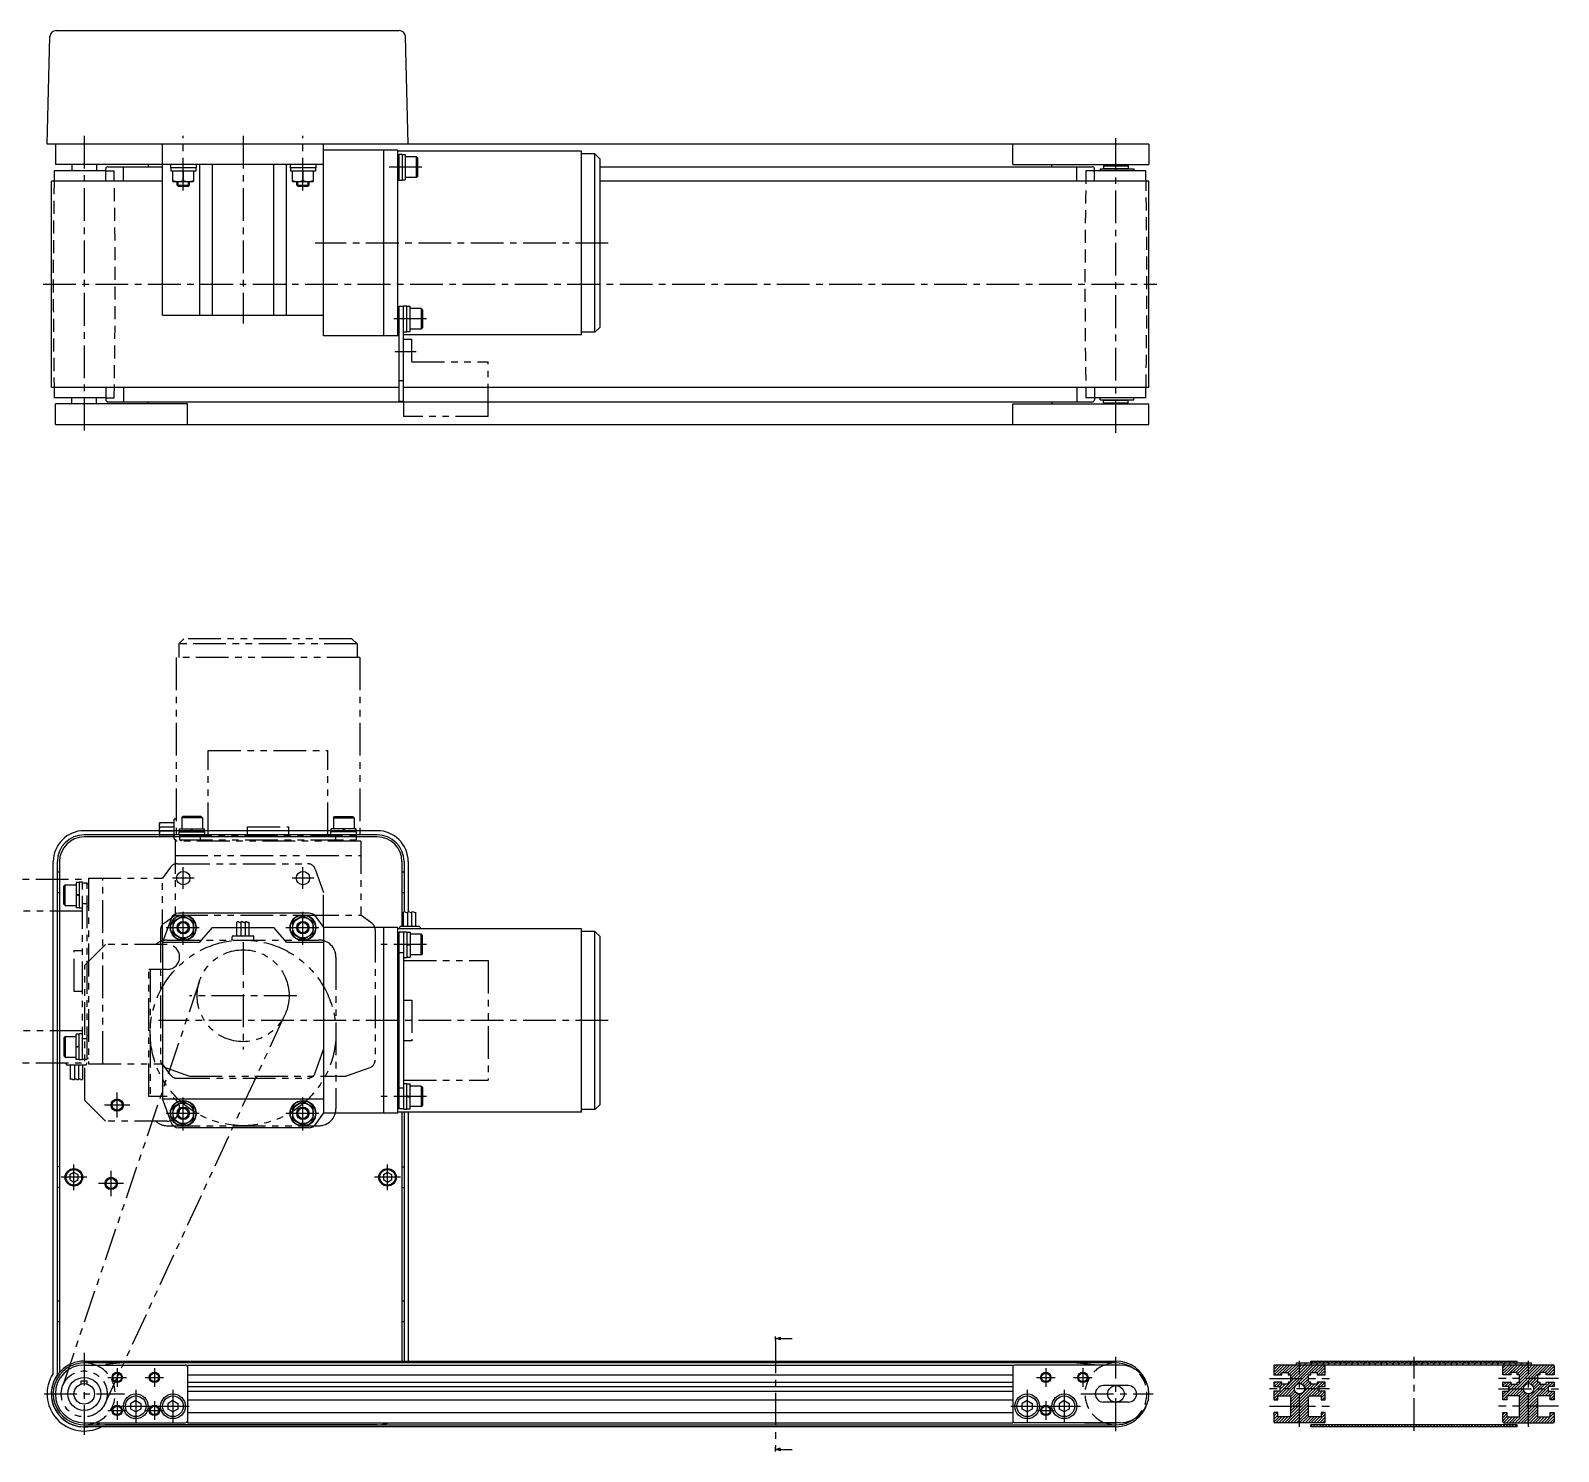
# Model space of a CAD drawing. Extents: x -2 to 1118, y -10 to 679.
# Drawn here: x 378 to 1118, y -10 to 679 of the extents above; entities that cross this region are included whole.
import ezdxf

# ---------------------------------------------------------------- set-up
doc = ezdxf.new("R2010")
doc.units = 0
doc.header["$LTSCALE"] = 0.5
for name, pattern in [('CENTER', [50.8, 31.75, -6.35, 6.35, -6.35]), ('DASHED', [19.05, 12.7, -6.35]), ('PHANTOM', [63.5, 31.75, -6.35, 6.35, -6.35, 6.35, -6.35])]:
    doc.linetypes.add(name, pattern=pattern)
doc.layers.get('0').update_dxf_attribs({"linetype": 'CONTINUOUS'})
for name, color, linetype in [('MSM_CENTER', 1, 'CENTER'), ('MSM_CONTINUOUS', 7, 'CONTINUOUS'), ('MSM_DASHED', 4, 'DASHED'), ('MSM_IMAGINARY', 6, 'PHANTOM'), ('MSM_NARROW', 5, 'CONTINUOUS')]:
    doc.layers.add(name, color=color, linetype=linetype)

# ---------------------------------------------------------------- blocks, each defined once
blk = doc.blocks.new('_OPEN30')
at = {"color": 0, "linetype": 'BYBLOCK'}
for p, q in [((-1, 0.27), (0, 0)), ((0, 0), (-1, -0.27)), ((0, 0), (-1, 0))]:
    blk.add_line(p, q, dxfattribs=at)
blk = doc.blocks.new('*U79')
at = {"layer": 'MSM_CONTINUOUS'}
blk.add_lwpolyline([(741.06, 44.9), (746.56, 44.9)], dxfattribs=at)
at = {"layer": 'MSM_CONTINUOUS', "xscale": 2.5, "yscale": 2.5, "zscale": 2.5, "rotation": 180}
blk.add_blockref('_OPEN30', (738.56, 44.9), dxfattribs=at)
blk = doc.blocks.new('*U80')
at = {"layer": 'MSM_CONTINUOUS'}
blk.add_lwpolyline([(741.06, -8.9), (746.56, -8.9)], dxfattribs=at)
at = {"layer": 'MSM_CONTINUOUS', "xscale": 2.5, "yscale": 2.5, "zscale": 2.5, "rotation": 180}
blk.add_blockref('_OPEN30', (738.56, -8.9), dxfattribs=at)

msp = doc.modelspace()

# ---------------------------------------------------------------- linework, layer by layer
at = {"layer": 'MSM_CENTER'}
for p, q in [((403.52, 627.86), (403.52, 483.86)), ((451.52, 601.36), (451.52, 627.86)), ((480.52, 627.86), (480.52, 536.86)), ((509.52, 601.36), (509.52, 627.86)), ((903.52, 483.86), (903.52, 627.86)), ((567.12, 612.63), (551.22, 612.63)), ((657.52, 575.86), (515.52, 575.86)), ((383.62, 555.86), (923.42, 555.86)), ((569.42, 539.09), (553.52, 539.09)), ((564.32, 523.06), (554.02, 523.06)), ((456.77, 268), (446.27, 268)), ((451.52, 262.75), (451.52, 273.25)), ((514.77, 268), (504.27, 268)), ((509.52, 262.75), (509.52, 273.25)), ((451.52, 235.75), (451.52, 252.25)), ((509.52, 235.75), (509.52, 252.25)), ((443.27, 244), (459.77, 244)), ((480.52, 237), (480.52, 185)), ((501.27, 244), (517.77, 244)), ((569.42, 235.77), (546.52, 235.77)), ((506.52, 211), (454.52, 211)), ((657.52, 199), (439.52, 199)), ((419.52, 151.9), (419.52, 164.1)), ((425.62, 158), (413.42, 158)), ((451.52, 145.75), (451.52, 162.25)), ((509.52, 145.75), (509.52, 162.25)), ((569.42, 162.23), (546.52, 162.23)), ((443.27, 154), (459.77, 154)), ((501.27, 154), (517.77, 154)), ((398.52, 116.75), (398.52, 129.25)), ((416.52, 113.9), (416.52, 126.1)), ((550.52, 116.75), (550.52, 129.25)), ((404.77, 123), (392.27, 123)), ((422.62, 120), (410.42, 120)), ((556.77, 123), (544.27, 123)), ((403.52, 37.9), (403.52, -1.9)), ((738.56, 43.9), (738.56, -7.9)), ((419.52, 30.5), (419.52, 21.5)), ((437.52, 30.5), (437.52, 21.5)), ((869.52, 30.5), (869.52, 21.5)), ((887.52, 30.5), (887.52, 21.5)), ((903.52, 0), (903.52, 36)), ((992.49, 2), (992.49, 34)), ((1047.99, 0.1), (1047.99, 35.9)), ((1103.49, 2), (1103.49, 34)), ((415.02, 26), (424.02, 26)), ((433.02, 26), (442.02, 26)), ((865.02, 26), (874.02, 26)), ((883.02, 26), (892.02, 26)), ((977.99, 25.5), (1006.99, 25.5)), ((1117.99, 25.5), (1088.99, 25.5)), ((384.07, 18), (422.97, 18)), ((428.52, 20), (428.52, 4)), ((446.52, 20), (446.52, 4)), ((860.52, 20), (860.52, 4)), ((878.52, 20), (878.52, 4)), ((886.52, 18), (921.52, 18)), ((1006.99, 20.5), (977.99, 20.5)), ((1088.99, 20.5), (1117.99, 20.5)), ((415.02, 10), (424.02, 10)), ((419.52, 14.5), (419.52, 5.5)), ((420.52, 12), (436.52, 12)), ((433.02, 10), (442.02, 10)), ((437.52, 14.5), (437.52, 5.5)), ((438.52, 12), (454.52, 12)), ((852.52, 12), (868.52, 12)), ((865.02, 10), (874.02, 10)), ((869.52, 14.5), (869.52, 5.5)), ((870.52, 12), (886.52, 12)), ((977.99, 12), (1006.99, 12)), ((1117.99, 12), (1088.99, 12))]:
    msp.add_line(p, q, dxfattribs=at)
at = {"layer": 'MSM_CONTINUOUS'}
for p, q in [((385.52, 623.86), (386.89, 675.94)), ((389.89, 678.86), (556.16, 678.86)), ((560.52, 623.86), (559.16, 675.94)), ((919.52, 623.86), (385.52, 623.86)), ((389.52, 623.86), (389.52, 613.86)), ((441.52, 540.86), (441.52, 623.86)), ((519.52, 530.86), (519.52, 623.86)), ((853.52, 613.86), (853.52, 623.86)), ((919.52, 623.86), (919.52, 613.86)), ((555.52, 620.86), (519.52, 620.86)), ((548.52, 620.86), (548.52, 530.86)), ((555.52, 530.86), (555.52, 620.86)), ((644.52, 620.36), (555.52, 620.36)), ((556.02, 618.13), (555.52, 618.13)), ((556.02, 618.88), (557.62, 618.88)), ((556.02, 618.88), (556.02, 606.38)), ((557.62, 618.88), (557.62, 606.38)), ((557.62, 618.73), (559.12, 618.73)), ((559.12, 618.73), (559.12, 606.53)), ((564.52, 617.63), (559.12, 617.63)), ((564.52, 607.63), (564.52, 617.63)), ((564.52, 617.63), (565.12, 617.03)), ((565.12, 608.23), (565.12, 617.03)), ((644.52, 531.36), (644.52, 620.36)), ((651.02, 619.06), (644.52, 619.06)), ((651.02, 532.66), (651.02, 619.06)), ((651.02, 619.06), (653.52, 616.56)), ((653.52, 535.16), (653.52, 616.56)), ((413.97, 610.86), (389.02, 610.86)), ((519.52, 613.86), (389.52, 613.86)), ((397.52, 613.86), (397.52, 610.86)), ((409.52, 613.86), (409.52, 610.86)), ((413.97, 605.86), (413.97, 611.86)), ((414.97, 612.86), (441.52, 612.86)), ((422.48, 605.86), (422.48, 612.86)), ((434.52, 613.86), (434.52, 612.86)), ((445.27, 613.86), (445.27, 612.26)), ((457.77, 612.26), (445.27, 612.26)), ((445.42, 612.26), (445.42, 610.76)), ((457.62, 610.76), (445.42, 610.76)), ((446.52, 605.76), (446.52, 610.76)), ((451.52, 610.76), (451.52, 606.21)), ((456.52, 610.76), (456.52, 605.76)), ((457.62, 612.26), (457.62, 610.76)), ((457.77, 613.86), (457.77, 612.26)), ((459.52, 540.86), (459.52, 613.86)), ((465.62, 540.86), (465.62, 613.86)), ((495.42, 540.86), (495.42, 613.86)), ((501.52, 540.86), (501.52, 613.86)), ((503.27, 613.86), (503.27, 612.26)), ((515.77, 612.26), (503.27, 612.26)), ((503.42, 612.26), (503.42, 610.76)), ((515.62, 610.76), (503.42, 610.76)), ((504.52, 605.76), (504.52, 610.76)), ((509.52, 610.76), (509.52, 606.21)), ((514.52, 610.76), (514.52, 605.76)), ((515.62, 612.26), (515.62, 610.76)), ((515.77, 613.86), (515.77, 612.26)), ((564.52, 607.63), (559.12, 607.63)), ((564.52, 607.63), (565.12, 608.23)), ((653.52, 612.86), (892.08, 612.86)), ((853.52, 613.86), (919.52, 613.86)), ((872.52, 612.86), (872.52, 613.86)), ((884.57, 605.86), (884.57, 612.86)), ((893.08, 605.86), (893.08, 611.86)), ((918.02, 610.86), (893.08, 610.86)), ((895.87, 611.86), (912.27, 611.86)), ((895.87, 611.86), (895.87, 610.86)), ((897.72, 613.51), (897.52, 613.31)), ((897.52, 613.31), (909.52, 613.31)), ((897.52, 613.31), (897.52, 612.01)), ((897.52, 612.01), (909.52, 612.01)), ((897.72, 613.51), (909.32, 613.51)), ((897.77, 612.01), (897.77, 611.86)), ((899.52, 613.51), (899.52, 613.86)), ((907.52, 613.51), (907.52, 613.86)), ((909.27, 612.01), (909.27, 611.86)), ((909.32, 613.51), (909.52, 613.31)), ((909.32, 613.51), (909.52, 613.31)), ((909.52, 613.31), (909.52, 612.01)), ((912.27, 611.86), (912.27, 610.86)), ((387.62, 505.86), (387.62, 605.86)), ((441.52, 605.86), (387.62, 605.86)), ((446.52, 605.76), (456.52, 605.76)), ((448.52, 603.9), (448.52, 605.76)), ((449.07, 603.36), (448.52, 603.9)), ((448.52, 603.9), (454.52, 603.9)), ((449.07, 603.36), (453.98, 603.36)), ((453.98, 603.36), (454.52, 603.9)), ((454.52, 603.9), (454.52, 605.76)), ((504.52, 605.76), (514.52, 605.76)), ((506.52, 603.9), (506.52, 605.76)), ((507.07, 603.36), (506.52, 603.9)), ((506.52, 603.9), (512.52, 603.9)), ((507.07, 603.36), (511.98, 603.36)), ((511.98, 603.36), (512.52, 603.9)), ((512.52, 603.9), (512.52, 605.76)), ((556.02, 607.13), (555.52, 607.13)), ((556.02, 606.38), (557.62, 606.38)), ((557.62, 606.53), (559.12, 606.53)), ((919.42, 605.86), (653.52, 605.86)), ((919.42, 505.86), (919.42, 605.86)), ((441.52, 540.86), (519.52, 540.86)), ((556.02, 544.59), (555.52, 544.59)), ((556.02, 545.11), (556.02, 499.09)), ((558.32, 545.11), (556.02, 545.11)), ((558.32, 499.09), (558.32, 545.36)), ((558.32, 545.34), (559.92, 545.34)), ((559.92, 532.84), (559.92, 545.34)), ((559.92, 545.19), (561.42, 545.19)), ((561.42, 532.99), (561.42, 545.19)), ((566.82, 544.09), (561.42, 544.09)), ((566.82, 544.09), (566.82, 534.09)), ((566.82, 544.09), (567.42, 543.49)), ((567.42, 543.49), (567.42, 534.69)), ((556.02, 533.59), (555.52, 533.59)), ((566.82, 534.09), (561.42, 534.09)), ((566.82, 534.09), (567.42, 534.69)), ((651.02, 532.66), (653.52, 535.16)), ((555.52, 530.86), (519.52, 530.86)), ((556.02, 531.36), (555.52, 531.36)), ((558.32, 532.84), (559.92, 532.84)), ((644.52, 531.36), (558.32, 531.36)), ((559.92, 532.99), (561.42, 532.99)), ((651.02, 532.66), (644.52, 532.66)), ((556.02, 505.86), (387.62, 505.86)), ((413.97, 505.86), (413.97, 499.86)), ((422.48, 505.86), (422.48, 498.86)), ((558.32, 509.11), (556.02, 509.11)), ((919.42, 505.86), (558.32, 505.86)), ((884.57, 505.86), (884.57, 498.86)), ((893.08, 505.86), (893.08, 499.86)), ((413.97, 500.86), (389.02, 500.86)), ((389.52, 487.86), (389.52, 497.86)), ((453.52, 497.86), (389.52, 497.86)), ((397.52, 497.86), (397.52, 500.86)), ((409.52, 497.86), (409.52, 500.86)), ((414.97, 498.86), (892.08, 498.86)), ((434.52, 497.86), (434.52, 498.86)), ((453.52, 487.86), (453.52, 497.86)), ((558.32, 499.09), (556.02, 499.09)), ((853.52, 497.86), (919.52, 497.86)), ((853.52, 487.86), (853.52, 497.86)), ((872.52, 498.86), (872.52, 497.86)), ((918.02, 500.86), (893.08, 500.86)), ((895.87, 499.86), (895.87, 500.86)), ((895.87, 499.86), (912.27, 499.86)), ((897.52, 499.71), (909.52, 499.71)), ((897.52, 498.41), (897.52, 499.71)), ((897.52, 498.41), (909.52, 498.41)), ((897.72, 498.21), (897.52, 498.41)), ((897.72, 498.21), (909.32, 498.21)), ((897.77, 499.71), (897.77, 499.86)), ((899.52, 497.86), (899.52, 498.21)), ((907.52, 497.86), (907.52, 498.21)), ((909.27, 499.71), (909.27, 499.86)), ((909.32, 498.21), (909.52, 498.41)), ((909.52, 498.41), (909.52, 499.71)), ((912.27, 499.86), (912.27, 500.86)), ((919.52, 487.86), (919.52, 497.86)), ((389.52, 487.86), (919.52, 487.86)), ((545.52, 291), (403.52, 291)), ((545.52, 289), (403.52, 289)), ((545.52, 288), (403.52, 288)), ((388.52, 27.95), (388.52, 276)), ((390.52, 27.33), (390.52, 276)), ((391.52, 276), (391.52, 28.43)), ((557.52, 276), (557.52, 244.5)), ((558.52, 276), (558.52, 251.65)), ((560.52, 276), (560.52, 251.65)), ((445.58, 248.35), (441.52, 237)), ((451.52, 249.77), (446.52, 246.89)), ((446.52, 246.89), (446.52, 241.11)), ((512.47, 251), (449.34, 251)), ((456.52, 246.89), (451.52, 249.77)), ((456.52, 241.11), (456.52, 246.89)), ((509.52, 249.77), (504.52, 246.89)), ((504.52, 246.89), (504.52, 241.11)), ((514.52, 246.89), (509.52, 249.77)), ((514.52, 241.11), (514.52, 246.89)), ((515.72, 249.32), (519.52, 244)), ((565.79, 244.5), (556.79, 244.5)), ((558.29, 244.5), (558.29, 251.55)), ((560.29, 244.5), (560.29, 251.55)), ((562.29, 244.5), (562.29, 251.55)), ((564.29, 244.5), (564.29, 251.55)), ((441.52, 237), (441.52, 161)), ((441.52, 237), (459.52, 237)), ((446.52, 241.11), (451.52, 238.23)), ((451.52, 238.23), (456.52, 241.11)), ((459.52, 237), (465.61, 244)), ((465.61, 244), (495.44, 244)), ((501.52, 237), (495.44, 244)), ((501.52, 237), (519.52, 237)), ((504.52, 241.11), (509.52, 238.23)), ((509.52, 238.23), (514.52, 241.11)), ((519.52, 244), (519.52, 154)), ((555.52, 244), (519.52, 244)), ((548.52, 244), (548.52, 154)), ((555.52, 154), (555.52, 244)), ((644.52, 243.5), (555.52, 243.5)), ((556.02, 241.27), (555.52, 241.27)), ((556.02, 241.77), (556.02, 156.23)), ((558.32, 241.77), (556.02, 241.77)), ((556.29, 244), (556.29, 243.5)), ((558.32, 242.02), (558.32, 155.98)), ((558.32, 242.02), (559.92, 242.02)), ((559.92, 242.02), (559.92, 229.52)), ((559.92, 241.87), (561.42, 241.87)), ((561.42, 241.87), (561.42, 229.67)), ((566.82, 240.77), (561.42, 240.77)), ((566.29, 244), (566.29, 243.5)), ((566.82, 230.77), (566.82, 240.77)), ((566.82, 240.77), (567.42, 240.17)), ((567.42, 231.37), (567.42, 240.17)), ((644.52, 154.5), (644.52, 243.5)), ((651.02, 242.2), (644.52, 242.2)), ((651.02, 155.8), (651.02, 242.2)), ((651.02, 242.2), (653.52, 239.7)), ((653.52, 158.3), (653.52, 239.7)), ((556.02, 230.27), (555.52, 230.27)), ((558.32, 231.77), (556.02, 231.77)), ((559.92, 235.77), (561.42, 236.17)), ((559.92, 235.37), (561.42, 235.77)), ((559.92, 229.67), (561.42, 229.67)), ((566.82, 230.77), (561.42, 230.77)), ((566.82, 230.77), (567.42, 231.37)), ((558.32, 229.52), (559.92, 229.52)), ((556.02, 167.77), (555.52, 167.77)), ((558.32, 166.23), (556.02, 166.23)), ((558.32, 168.48), (559.92, 168.48)), ((559.92, 155.98), (559.92, 168.48)), ((559.92, 168.33), (561.42, 168.33)), ((561.42, 156.13), (561.42, 168.33)), ((566.82, 167.23), (561.42, 167.23)), ((566.82, 167.23), (566.82, 157.23)), ((566.82, 167.23), (567.42, 166.63)), ((567.42, 166.63), (567.42, 157.83)), ((441.52, 161), (519.52, 161)), ((445.58, 149.65), (441.52, 161)), ((451.52, 159.77), (446.52, 156.89)), ((446.52, 156.89), (446.52, 151.11)), ((456.52, 156.89), (451.52, 159.77)), ((456.52, 151.11), (456.52, 156.89)), ((509.52, 159.77), (504.52, 156.89)), ((504.52, 156.89), (504.52, 151.11)), ((514.52, 156.89), (509.52, 159.77)), ((514.52, 151.11), (514.52, 156.89)), ((556.02, 156.77), (555.52, 156.77)), ((558.32, 156.23), (556.02, 156.23)), ((558.32, 155.98), (559.92, 155.98)), ((559.92, 162.63), (561.42, 162.23)), ((559.92, 162.23), (561.42, 161.83)), ((559.92, 156.13), (561.42, 156.13)), ((566.82, 157.23), (561.42, 157.23)), ((566.82, 157.23), (567.42, 157.83)), ((651.02, 155.8), (644.52, 155.8)), ((651.02, 155.8), (653.52, 158.3)), ((446.52, 151.11), (451.52, 148.23)), ((451.52, 148.23), (456.52, 151.11)), ((504.52, 151.11), (509.52, 148.23)), ((509.52, 148.23), (514.52, 151.11)), ((515.72, 148.68), (519.52, 154)), ((555.52, 154), (519.52, 154)), ((644.52, 154.5), (555.52, 154.5)), ((557.52, 154.5), (557.52, 33.9)), ((558.52, 154.5), (558.52, 33.9)), ((560.52, 154.5), (560.52, 33.9)), ((512.47, 147), (449.34, 147)), ((391.52, 128), (390.52, 128)), ((557.52, 128), (558.52, 128)), ((398.52, 125.31), (396.52, 124.15)), ((396.52, 124.15), (396.52, 121.85)), ((396.52, 121.85), (398.52, 120.69)), ((400.52, 124.15), (398.52, 125.31)), ((398.52, 120.69), (400.52, 121.85)), ((400.52, 121.85), (400.52, 124.15)), ((550.52, 125.31), (548.52, 124.15)), ((548.52, 124.15), (548.52, 121.85)), ((548.52, 121.85), (550.52, 120.69)), ((552.52, 124.15), (550.52, 125.31)), ((550.52, 120.69), (552.52, 121.85)), ((552.52, 121.85), (552.52, 124.15)), ((391.52, 118), (390.52, 118)), ((557.52, 118), (558.52, 118)), ((738.56, 43.9), (738.56, 45.9)), ((403.52, 33.9), (903.52, 33.9)), ((903.52, 33), (403.52, 33)), ((403.52, 32), (452.52, 32)), ((422.42, 32.99), (413.97, 32.26)), ((413.97, 32.26), (413.99, 32)), ((453.52, 32), (853.52, 32)), ((453.52, 32), (453.52, 4)), ((853.52, 32), (853.52, 4)), ((905.52, 32), (854.52, 32)), ((884.63, 32.99), (893.08, 32.26)), ((893.06, 32), (893.08, 32.26)), ((979.99, 31.5), (979.99, 27.25)), ((1115.49, 32), (980.49, 32)), ((990.99, 32), (990.99, 33)), ((990.99, 33), (1104.99, 33)), ((997.99, 33), (997.99, 33.9)), ((997.99, 33.9), (1097.99, 33.9)), ((1004.99, 27.25), (1004.99, 31.5)), ((1090.99, 27.25), (1090.99, 31.5)), ((1097.99, 33), (1097.99, 33.9)), ((1104.99, 32), (1104.99, 33)), ((1115.99, 31.5), (1115.99, 27.25)), ((402.02, 24.4), (405.02, 24.4)), ((402.02, 22.77), (402.02, 24.4)), ((405.02, 22.77), (405.02, 24.4)), ((453.52, 27.2), (853.52, 27.2)), ((453.52, 23.7), (853.52, 23.7)), ((979.99, 27.25), (983.99, 27.25)), ((983.99, 23.75), (979.99, 23.75)), ((979.99, 23.75), (979.99, 21.6)), ((983.99, 27.25), (983.99, 28.35)), ((983.99, 28.35), (986.99, 28.35)), ((983.99, 22.65), (983.99, 23.75)), ((986.99, 22.65), (983.99, 22.65)), ((986.99, 28.35), (986.99, 27.25)), ((986.99, 27.25), (988.19, 27.25)), ((986.99, 23.75), (986.99, 22.65)), ((988.19, 23.75), (986.99, 23.75)), ((988.19, 27.25), (988.19, 23.75)), ((996.79, 23.75), (996.79, 27.25)), ((996.79, 27.25), (997.99, 27.25)), ((997.99, 23.75), (996.79, 23.75)), ((997.99, 28.35), (1000.99, 28.35)), ((997.99, 27.25), (997.99, 28.35)), ((997.99, 22.65), (997.99, 23.75)), ((1000.99, 22.65), (997.99, 22.65)), ((1000.99, 28.35), (1000.99, 27.25)), ((1000.99, 27.25), (1004.99, 27.25)), ((1000.99, 23.75), (1000.99, 22.65)), ((1004.99, 23.75), (1000.99, 23.75)), ((1004.99, 21.6), (1004.99, 23.75)), ((1094.99, 27.25), (1090.99, 27.25)), ((1090.99, 23.75), (1094.99, 23.75)), ((1090.99, 21.6), (1090.99, 23.75)), ((1094.99, 28.35), (1094.99, 27.25)), ((1097.99, 28.35), (1094.99, 28.35)), ((1094.99, 23.75), (1094.99, 22.65)), ((1094.99, 22.65), (1097.99, 22.65)), ((1097.99, 27.25), (1097.99, 28.35)), ((1099.19, 27.25), (1097.99, 27.25)), ((1097.99, 22.65), (1097.99, 23.75)), ((1097.99, 23.75), (1099.19, 23.75)), ((1099.19, 23.75), (1099.19, 27.25)), ((1107.79, 27.25), (1107.79, 23.75)), ((1108.99, 27.25), (1107.79, 27.25)), ((1107.79, 23.75), (1108.99, 23.75)), ((1108.99, 28.35), (1108.99, 27.25)), ((1111.99, 28.35), (1108.99, 28.35)), ((1108.99, 23.75), (1108.99, 22.65)), ((1108.99, 22.65), (1111.99, 22.65)), ((1111.99, 27.25), (1111.99, 28.35)), ((1115.99, 27.25), (1111.99, 27.25)), ((1111.99, 23.75), (1115.99, 23.75)), ((1111.99, 22.65), (1111.99, 23.75)), ((1115.99, 23.75), (1115.99, 21.6)), ((453.52, 21.6), (853.52, 21.6)), ((453.52, 19.4), (853.52, 19.4)), ((453.52, 15.1), (853.52, 15.1)), ((909.52, 22), (897.52, 22)), ((979.99, 21.6), (982.99, 21.6)), ((982.99, 19.4), (979.99, 19.4)), ((979.99, 19.4), (979.99, 15.1)), ((979.99, 15.1), (981.99, 15.1)), ((981.99, 17.1), (988.19, 17.1)), ((981.99, 15.1), (981.99, 17.1)), ((982.99, 21.6), (982.99, 19.4)), ((988.19, 17.1), (988.19, 6.9)), ((996.79, 6.9), (996.79, 17.1)), ((996.79, 17.1), (1002.99, 17.1)), ((1001.99, 21.6), (1004.99, 21.6)), ((1001.99, 19.4), (1001.99, 21.6)), ((1004.99, 19.4), (1001.99, 19.4)), ((1002.99, 17.1), (1002.99, 15.1)), ((1002.99, 15.1), (1004.99, 15.1)), ((1004.99, 15.1), (1004.99, 19.4)), ((1093.99, 21.6), (1090.99, 21.6)), ((1090.99, 19.4), (1093.99, 19.4)), ((1090.99, 15.1), (1090.99, 19.4)), ((1092.99, 15.1), (1090.99, 15.1)), ((1092.99, 17.1), (1092.99, 15.1)), ((1099.19, 17.1), (1092.99, 17.1)), ((1093.99, 19.4), (1093.99, 21.6)), ((1099.19, 6.9), (1099.19, 17.1)), ((1107.79, 17.1), (1107.79, 6.9)), ((1113.99, 17.1), (1107.79, 17.1)), ((1112.99, 21.6), (1112.99, 19.4)), ((1115.99, 21.6), (1112.99, 21.6)), ((1112.99, 19.4), (1115.99, 19.4)), ((1113.99, 15.1), (1113.99, 17.1)), ((1115.99, 15.1), (1113.99, 15.1)), ((1115.99, 19.4), (1115.99, 15.1)), ((428.52, 14.75), (426.14, 13.37)), ((426.14, 10.63), (426.14, 13.37)), ((428.52, 9.25), (426.14, 10.63)), ((428.52, 14.75), (430.9, 13.37)), ((430.9, 10.63), (428.52, 9.25)), ((430.9, 13.37), (430.9, 10.63)), ((446.52, 14.75), (444.14, 13.37)), ((444.14, 10.63), (444.14, 13.37)), ((446.52, 9.25), (444.14, 10.63)), ((446.52, 14.75), (448.9, 13.37)), ((448.9, 10.63), (446.52, 9.25)), ((448.9, 13.37), (448.9, 10.63)), ((453.52, 8.9), (853.52, 8.9)), ((860.52, 14.75), (858.14, 13.37)), ((858.14, 10.63), (858.14, 13.37)), ((860.52, 9.25), (858.14, 10.63)), ((860.52, 14.75), (862.9, 13.37)), ((862.9, 10.63), (860.52, 9.25)), ((862.9, 13.37), (862.9, 10.63)), ((878.52, 14.75), (876.14, 13.37)), ((876.14, 10.63), (876.14, 13.37)), ((878.52, 9.25), (876.14, 10.63)), ((878.52, 14.75), (880.9, 13.37)), ((880.9, 10.63), (878.52, 9.25)), ((880.9, 13.37), (880.9, 10.63)), ((909.52, 14), (897.52, 14)), ((981.99, 8.9), (979.99, 8.9)), ((979.99, 8.9), (979.99, 4.5)), ((981.99, 6.9), (981.99, 8.9)), ((1004.99, 8.9), (1002.99, 8.9)), ((1002.99, 8.9), (1002.99, 6.9)), ((1004.99, 4.5), (1004.99, 8.9)), ((1090.99, 8.9), (1092.99, 8.9)), ((1090.99, 4.5), (1090.99, 8.9)), ((1092.99, 8.9), (1092.99, 6.9)), ((1113.99, 6.9), (1113.99, 8.9)), ((1113.99, 8.9), (1115.99, 8.9)), ((1115.99, 8.9), (1115.99, 4.5)), ((403.52, 4), (452.52, 4)), ((403.52, 3), (903.52, 3)), ((903.52, 2.1), (403.52, 2.1)), ((545.52, 3), (413.47, 3)), ((453.52, 4), (853.52, 4)), ((905.52, 4), (854.52, 4)), ((888.52, 4), (903.52, 4)), ((1004.49, 4), (980.49, 4)), ((988.19, 6.9), (981.99, 6.9)), ((1002.99, 6.9), (996.79, 6.9)), ((997.99, 2.1), (997.99, 3)), ((1097.99, 3), (997.99, 3)), ((1097.99, 2.1), (997.99, 2.1)), ((1091.49, 4), (1115.49, 4)), ((1092.99, 6.9), (1099.19, 6.9)), ((1097.99, 2.1), (1097.99, 3)), ((1107.79, 6.9), (1113.99, 6.9)), ((738.56, -9.9), (738.56, -7.9))]:
    msp.add_line(p, q, dxfattribs=at)
for centre, radius in [((451.52, 268), 3.25), ((509.52, 268), 3.25), ((451.52, 244), 6.25), ((451.52, 244), 6.1), ((451.52, 244), 5), ((451.52, 244), 3), ((509.52, 244), 6.25), ((509.52, 244), 6.1), ((509.52, 244), 5), ((509.52, 244), 3), ((419.52, 158), 2.46), ((451.52, 154), 6.25), ((451.52, 154), 6.1), ((451.52, 154), 5), ((451.52, 154), 3), ((509.52, 154), 6.25), ((509.52, 154), 6.1), ((509.52, 154), 5), ((509.52, 154), 3), ((398.52, 123), 4.25), ((398.52, 123), 3.75), ((550.52, 123), 4.25), ((550.52, 123), 3.75), ((416.52, 120), 3), ((403.52, 18), 8), ((403.52, 18), 5), ((419.52, 26), 2.07), ((437.52, 26), 2.07), ((869.52, 26), 2.07), ((887.52, 26), 2.07), ((992.49, 20.5), 2.5), ((1103.49, 20.5), 2.5), ((428.52, 12), 6), ((428.52, 12), 5), ((446.52, 12), 6), ((446.52, 12), 5), ((860.52, 12), 6), ((860.52, 12), 5), ((878.52, 12), 6), ((878.52, 12), 5), ((903.52, 18), 4), ((419.52, 10), 2.07), ((437.52, 10), 2.07), ((869.52, 10), 2.07)]:
    msp.add_circle(centre, radius, dxfattribs=at)
for centre, radius, start, end in [((389.89, 675.86), 3, 90, 178.5), ((556.16, 675.86), 3, 1.5, 90), ((3413.77, 555.86), 3025.25, 178.95829, 179.053), ((414.97, 611.86), 1, 90, 180), ((892.08, 611.86), 1, 0, 90), ((-2106.73, 555.86), 3025.25, 0.947, 1.04171), ((449.02, 612.98), 7.22, 249.74384, 290.25616), ((454.02, 612.98), 7.22, 249.74384, 290.25616), ((507.02, 612.98), 7.22, 249.74384, 290.25616), ((512.02, 612.98), 7.22, 249.74384, 290.25616), ((3413.77, 555.86), 3025.25, 180.947, 181.04171), ((-2106.73, 555.86), 3025.25, 358.95829, 359.053), ((414.97, 499.86), 1, 180, 270), ((892.08, 499.86), 1, 270, 0), ((403.52, 276), 15, 90, 180), ((403.52, 276), 13, 90, 180), ((545.52, 276), 15, 0, 90), ((545.52, 276), 13, 0, 90), ((403.52, 276), 12, 90, 180), ((545.52, 276), 12, 0, 90), ((390.52, 266), 5, 78.46304, 90), ((558.52, 266), 5, 90, 101.53696), ((390.52, 266), 5, 270, 281.53696), ((558.52, 266), 5, 258.46304, 270), ((449.34, 247), 4, 90, 160.34602), ((512.47, 247), 4, 35.53757, 90), ((556.79, 244), 0.5, 90, 180), ((565.79, 244), 0.5, 0, 90), ((449.34, 151), 4, 199.65398, 270), ((512.47, 151), 4, 270, 324.46228), ((390.52, 58), 5, 78.46304, 90), ((558.52, 58), 5, 90, 101.53696), ((390.52, 58), 5, 270, 281.53696), ((558.52, 58), 5, 258.46304, 270), ((403.52, 18), 15.9, 90, 270), ((403.52, 18), 15, 68.96053, 291.03947), ((403.52, 18), 14, 90, 270), ((422.46, 32.5), 0.5, 90, 95), ((452.52, 31), 1, 0, 90), ((854.52, 31), 1, 90, 180), ((884.59, 32.5), 0.5, 85, 90), ((903.52, 18), 15, 56.63299, 111.03947), ((903.52, 18), 15.9, 17.03381, 90), ((905.52, 18), 14, 270, 90), ((980.49, 31.5), 0.5, 90, 180), ((1004.49, 31.5), 0.5, 0, 90), ((1091.49, 31.5), 0.5, 90, 180), ((1115.49, 31.5), 0.5, 0, 90), ((403.52, 18), 18, 146.44269, 297.95289), ((403.52, 18), 16, 144.34091, 276.4092), ((897.52, 18), 4, 90, 270), ((909.52, 18), 4, 270, 90), ((903.52, 18), 15.9, 270, 342.96619), ((403.52, 18), 16, 290.36413, 298.95502), ((452.52, 5), 1, 270, 0), ((545.52, 18), 15, 270, 291.03947), ((854.52, 5), 1, 180, 270), ((903.52, 18), 15, 248.96053, 303.36701), ((980.49, 4.5), 0.5, 180, 270), ((1004.49, 4.5), 0.5, 270, 0), ((1091.49, 4.5), 0.5, 180, 270), ((1115.49, 4.5), 0.5, 270, 0)]:
    msp.add_arc(centre, radius, start, end, dxfattribs=at)
at = {"layer": 'MSM_DASHED'}
for p, q in [((413.97, 610.86), (418.02, 610.86)), ((893.08, 610.86), (889.02, 610.86)), ((413.97, 500.86), (418.02, 500.86)), ((893.08, 500.86), (889.02, 500.86))]:
    msp.add_line(p, q, dxfattribs=at)
for centre, radius, start, end in [((-2606.73, 555.86), 3025.25, 358.95829, 1.04171), ((3913.77, 555.86), 3025.25, 178.95829, 181.04171), ((3413.77, 555.86), 3025.25, 179.053, 180.947), ((-2106.73, 555.86), 3025.25, 359.053, 0.947), ((403.52, 18), 15, 291.03947, 68.96053), ((903.52, 18), 15, 111.03947, 248.96053), ((903.52, 18), 15, 303.36701, 56.63299)]:
    msp.add_arc(centre, radius, start, end, dxfattribs=at)
at = {"layer": 'MSM_IMAGINARY'}
for p, q in [((558.32, 529.26), (562.32, 529.26)), ((562.32, 518.26), (562.32, 529.26)), ((562.32, 518.26), (599.32, 518.26)), ((599.32, 491.76), (599.32, 518.26)), ((558.32, 499.09), (558.32, 491.76)), ((599.32, 491.76), (558.32, 491.76)), ((449.32, 381.5), (451.82, 384)), ((535.72, 381.5), (449.32, 381.5)), ((449.32, 381.5), (449.32, 375)), ((533.22, 384), (451.82, 384)), ((535.72, 381.5), (533.22, 384)), ((535.72, 381.5), (535.72, 375)), ((448.02, 375), (448.02, 286)), ((537.02, 375), (448.02, 375)), ((537.02, 375), (537.02, 286)), ((463.52, 288.8), (463.52, 329.8)), ((463.52, 329.8), (521.52, 329.8)), ((521.52, 288.8), (521.52, 329.8)), ((447.02, 296.26), (447.02, 287.26)), ((447.52, 296.76), (448.02, 296.76)), ((450.76, 297.3), (451.36, 297.9)), ((460.76, 297.3), (450.76, 297.3)), ((450.76, 297.3), (450.76, 291.9)), ((460.16, 297.9), (451.36, 297.9)), ((460.76, 297.3), (460.16, 297.9)), ((460.76, 297.3), (460.76, 291.9)), ((524.29, 297.3), (524.89, 297.9)), ((524.29, 297.3), (534.29, 297.3)), ((524.29, 297.3), (524.29, 291.9)), ((524.89, 297.9), (533.69, 297.9)), ((534.29, 297.3), (533.69, 297.9)), ((534.29, 297.3), (534.29, 291.9)), ((447.02, 294.76), (439.98, 294.76)), ((447.02, 292.76), (439.98, 292.76)), ((447.02, 290.76), (439.98, 290.76)), ((449.51, 290.4), (462.01, 290.4)), ((449.51, 288.8), (449.51, 290.4)), ((449.51, 288.8), (535.54, 288.8)), ((449.66, 291.9), (461.86, 291.9)), ((449.66, 290.4), (449.66, 291.9)), ((449.76, 288.8), (449.76, 286.5)), ((455.75, 290.4), (455.36, 291.9)), ((456.15, 290.4), (455.76, 291.9)), ((459.76, 288.8), (459.76, 286.5)), ((461.86, 290.4), (461.86, 291.9)), ((462.01, 288.8), (462.01, 290.4)), ((482.59, 288.8), (482.59, 292.8)), ((482.59, 292.8), (502.46, 292.8)), ((502.46, 292.8), (502.46, 288.8)), ((535.54, 290.4), (523.04, 290.4)), ((523.04, 288.8), (523.04, 290.4)), ((535.39, 291.9), (523.19, 291.9)), ((523.19, 290.4), (523.19, 291.9)), ((525.29, 288.8), (525.29, 286.5)), ((528.9, 290.4), (529.29, 291.9)), ((529.3, 290.4), (529.69, 291.9)), ((535.29, 288.8), (535.29, 286.5)), ((535.39, 290.4), (535.39, 291.9)), ((535.54, 288.8), (535.54, 290.4)), ((447.02, 288.76), (439.98, 288.76)), ((447.52, 286.76), (448.02, 286.76)), ((537.52, 286), (447.52, 286)), ((447.52, 286), (447.52, 250)), ((449.76, 286.5), (535.29, 286.5)), ((450.26, 286.5), (450.26, 286)), ((461.26, 286.5), (461.26, 286)), ((523.76, 286.5), (523.76, 286)), ((534.76, 286.5), (534.76, 286)), ((537.52, 286), (537.52, 250)), ((447.52, 279), (537.52, 279)), ((448.58, 275), (511.71, 275)), ((316.52, 267.5), (405.52, 267.5)), ((405.52, 268), (405.52, 178)), ((405.52, 268), (441.52, 268)), ((412.52, 178), (412.52, 268)), ((445.33, 273.32), (441.52, 268)), ((441.52, 237), (441.52, 268)), ((515.47, 272.35), (519.52, 261)), ((394.22, 264.77), (393.62, 264.17)), ((393.62, 255.37), (393.62, 264.17)), ((394.22, 254.77), (394.22, 264.77)), ((394.22, 264.77), (399.62, 264.77)), ((399.62, 265.87), (399.62, 253.67)), ((401.12, 265.87), (399.62, 265.87)), ((401.12, 259.77), (399.62, 260.17)), ((401.12, 259.37), (399.62, 259.77)), ((401.12, 266.02), (401.12, 253.52)), ((402.72, 266.02), (401.12, 266.02)), ((402.72, 179.98), (402.72, 266.02)), ((402.72, 265.77), (405.02, 265.77)), ((405.02, 180.23), (405.02, 265.77)), ((405.02, 265.23), (405.52, 265.23)), ((519.52, 244), (519.52, 261)), ((402.72, 252), (361.72, 252)), ((394.22, 254.77), (393.62, 255.37)), ((394.22, 254.77), (399.62, 254.77)), ((401.12, 253.67), (399.62, 253.67)), ((402.72, 253.52), (401.12, 253.52)), ((402.72, 255.77), (405.02, 255.77)), ((405.02, 254.23), (405.52, 254.23)), ((442.2, 246.2), (447.52, 250)), ((447.52, 250), (537.52, 250)), ((477.52, 240), (477.52, 246.7)), ((479.52, 240), (479.52, 246.7)), ((481.52, 246.7), (481.52, 240)), ((483.52, 240), (483.52, 246.7)), ((542.85, 246.2), (537.52, 250)), ((440.52, 242.94), (440.52, 179.82)), ((443.76, 238), (517.29, 238)), ((475.27, 238), (475.27, 239.5)), ((475.77, 240), (485.27, 240)), ((485.77, 238), (485.77, 239.5)), ((544.52, 242.94), (544.52, 179.82)), ((398.72, 232.93), (402.72, 232.93)), ((398.72, 213.07), (398.72, 232.93)), ((403.76, 225.77), (413.76, 235.77)), ((443.76, 235.77), (413.76, 235.77)), ((525.52, 229.77), (525.52, 156.23)), ((403.76, 160.23), (403.76, 225.77)), ((434.76, 162.23), (434.76, 223.77)), ((443.76, 223.77), (434.76, 223.77)), ((435.52, 223.77), (435.52, 162.23)), ((558.32, 228), (599.32, 228)), ((558.32, 228), (599.32, 228)), ((599.32, 228), (599.32, 170)), ((599.32, 228), (599.32, 170)), ((459.42, 218.13), (392.97, 21.57)), ((402.72, 213.07), (398.72, 213.07)), ((558.32, 208.93), (562.32, 208.93)), ((558.32, 208.93), (562.32, 208.93)), ((562.32, 208.93), (562.32, 189.07)), ((562.32, 208.93), (562.32, 189.07)), ((413.64, 13.32), (500.75, 201.65)), ((402.72, 194), (361.72, 194)), ((394.22, 191.23), (393.62, 190.63)), ((393.62, 190.63), (393.62, 181.83)), ((394.22, 191.23), (394.22, 181.23)), ((394.22, 191.23), (399.62, 191.23)), ((399.62, 180.13), (399.62, 192.33)), ((401.12, 192.33), (399.62, 192.33)), ((401.12, 186.63), (399.62, 186.23)), ((401.12, 186.23), (399.62, 185.83)), ((401.12, 179.98), (401.12, 192.48)), ((402.72, 192.48), (401.12, 192.48)), ((402.72, 190.23), (405.02, 190.23)), ((405.02, 191.73), (405.52, 191.73)), ((562.32, 189.07), (558.32, 189.07)), ((562.32, 189.07), (558.32, 189.07)), ((316.52, 178.5), (405.52, 178.5)), ((394.22, 181.23), (393.62, 181.83)), ((394.22, 181.23), (399.62, 181.23)), ((394.76, 178), (394.76, 178.5)), ((401.12, 180.13), (399.62, 180.13)), ((402.72, 179.98), (401.12, 179.98)), ((402.72, 180.23), (405.02, 180.23)), ((404.76, 178), (404.76, 178.5)), ((405.02, 180.73), (405.52, 180.73)), ((405.52, 178), (441.52, 178)), ((445.33, 172.68), (441.52, 178)), ((515.47, 173.65), (519.52, 185)), ((395.26, 177.5), (404.26, 177.5)), ((396.76, 177.5), (396.76, 170.45)), ((398.76, 177.5), (398.76, 170.45)), ((400.76, 177.5), (400.76, 170.45)), ((402.76, 177.5), (402.76, 170.45)), ((443.18, 176.05), (454.52, 172)), ((448.58, 171), (511.71, 171)), ((454.52, 172), (530.52, 172)), ((541.87, 176.05), (530.52, 172)), ((558.32, 170), (599.32, 170)), ((558.32, 170), (599.32, 170)), ((403.76, 160.23), (413.76, 150.23)), ((443.76, 162.23), (434.76, 162.23)), ((443.76, 150.23), (413.76, 150.23)), ((443.76, 148), (517.29, 148))]:
    msp.add_line(p, q, dxfattribs=at)
for centre, radius in [((480.52, 193), 45), ((480.52, 211), 22.28), ((403.52, 18), 11.14)]:
    msp.add_circle(centre, radius, dxfattribs=at)
for centre, radius, start, end in [((447.52, 296.26), 0.5, 90, 180), ((440.84, 293.26), 1, 150.00001, 209.99997), ((440.84, 291.26), 1, 150.00004, 209.99996), ((440.84, 289.26), 1, 150.00001, 209.99997), ((439.11, 294.26), 1, 330, 30), ((439.11, 292.26), 1, 330, 30), ((439.11, 290.26), 1, 330, 30), ((447.52, 287.26), 0.5, 180, 270), ((448.58, 271), 4, 90, 144.46228), ((511.71, 271), 4, 19.65398, 90), ((444.52, 242.94), 4, 125.53757, 180), ((478.02, 245.83), 1, 60.00001, 119.99997), ((479.02, 247.57), 1, 240, 300), ((480.02, 245.83), 1, 60.00004, 119.99996), ((481.02, 247.57), 1, 240, 300), ((482.02, 245.83), 1, 60.00001, 119.99997), ((483.02, 247.57), 1, 240, 300), ((540.52, 242.94), 4, 0, 54.46228), ((443.76, 229.77), 8.23, 90, 133.19733), ((475.77, 239.5), 0.5, 90, 180), ((485.27, 239.5), 0.5, 0, 90), ((517.29, 229.77), 8.23, 0, 90), ((443.76, 229.77), 6, 270, 90), ((395.26, 178), 0.5, 180, 270), ((404.26, 178), 0.5, 270, 0), ((444.52, 179.82), 4, 180, 250.34602), ((540.52, 179.82), 4, 289.65398, 0), ((397.26, 169.59), 1, 60, 120), ((398.26, 171.32), 1, 240.00001, 299.99997), ((399.26, 169.59), 1, 60, 120), ((400.26, 171.32), 1, 240.00004, 299.99996), ((401.26, 169.59), 1, 60, 120), ((402.26, 171.32), 1, 240.00001, 299.99997), ((448.58, 175), 4, 215.53757, 270), ((511.71, 175), 4, 270, 340.34602), ((443.76, 156.23), 6, 270, 90), ((517.29, 156.23), 8.23, 270, 0), ((443.76, 156.23), 8.23, 226.80267, 270)]:
    msp.add_arc(centre, radius, start, end, dxfattribs=at)
at = {"layer": 'MSM_NARROW'}
for p, q in [((449.07, 603.36), (449.07, 605.76)), ((453.98, 603.36), (453.98, 605.76)), ((507.07, 603.36), (507.07, 605.76)), ((511.98, 603.36), (511.98, 605.76)), ((979.99, 31.2), (980.79, 32)), ((979.99, 29.79), (982.2, 32)), ((979.99, 28.37), (983.62, 32)), ((980.28, 27.25), (985.03, 32)), ((981.69, 27.25), (986.44, 32)), ((982.86, 17.1), (997.76, 32)), ((984.21, 28.35), (987.86, 32)), ((984.27, 17.1), (999.17, 32)), ((985.62, 28.35), (989.27, 32)), ((986.99, 28.3), (990.69, 32)), ((987.35, 27.25), (992.1, 32)), ((988.19, 26.67), (993.51, 32)), ((988.19, 25.26), (994.93, 32)), ((988.19, 23.84), (996.34, 32)), ((991.27, 22.68), (1000.59, 32)), ((992.1, 32), (993.1, 33)), ((994.93, 32), (995.93, 33)), ((997.76, 32), (998.76, 33)), ((998.89, 33), (997.99, 33.52)), ((998.35, 28.35), (1002, 32)), ((1000.89, 33), (999.33, 33.9)), ((999.76, 28.35), (1003.41, 32)), ((1000.59, 32), (1001.59, 33)), ((1000.99, 28.16), (1004.75, 31.92)), ((1002.89, 33), (1001.33, 33.9)), ((1001.49, 27.25), (1004.99, 30.74)), ((1004.89, 33), (1003.33, 33.9)), ((1003.41, 32), (1004.41, 33)), ((1006.89, 33), (1005.33, 33.9)), ((1006.24, 32), (1007.24, 33)), ((1008.89, 33), (1007.33, 33.9)), ((1009.07, 32), (1010.07, 33)), ((1010.89, 33), (1009.33, 33.9)), ((1012.89, 33), (1011.33, 33.9)), ((1011.9, 32), (1012.9, 33)), ((1014.89, 33), (1013.33, 33.9)), ((1014.73, 32), (1015.73, 33)), ((1016.89, 33), (1015.33, 33.9)), ((1018.89, 33), (1017.33, 33.9)), ((1017.56, 32), (1018.56, 33)), ((1020.89, 33), (1019.33, 33.9)), ((1020.38, 32), (1021.38, 33)), ((1022.89, 33), (1021.33, 33.9)), ((1023.21, 32), (1024.21, 33)), ((1024.89, 33), (1023.33, 33.9)), ((1026.89, 33), (1025.33, 33.9)), ((1026.04, 32), (1027.04, 33)), ((1028.89, 33), (1027.33, 33.9)), ((1028.87, 32), (1029.87, 33)), ((1030.89, 33), (1029.33, 33.9)), ((1032.89, 33), (1031.33, 33.9)), ((1031.7, 32), (1032.7, 33)), ((1034.89, 33), (1033.33, 33.9)), ((1034.53, 32), (1035.53, 33)), ((1036.89, 33), (1035.33, 33.9)), ((1038.89, 33), (1037.33, 33.9)), ((1037.36, 32), (1038.36, 33)), ((1040.89, 33), (1039.33, 33.9)), ((1040.18, 32), (1041.18, 33)), ((1042.89, 33), (1041.33, 33.9)), ((1043.01, 32), (1044.01, 33)), ((1044.89, 33), (1043.33, 33.9)), ((1046.89, 33), (1045.33, 33.9)), ((1045.84, 32), (1046.84, 33)), ((1048.89, 33), (1047.33, 33.9)), ((1048.67, 32), (1049.67, 33)), ((1050.89, 33), (1049.33, 33.9)), ((1052.89, 33), (1051.33, 33.9)), ((1051.5, 32), (1052.5, 33)), ((1054.89, 33), (1053.33, 33.9)), ((1054.33, 32), (1055.33, 33)), ((1056.89, 33), (1055.33, 33.9)), ((1057.15, 32), (1058.15, 33)), ((1058.89, 33), (1057.33, 33.9)), ((1060.89, 33), (1059.33, 33.9)), ((1059.98, 32), (1060.98, 33)), ((1062.89, 33), (1061.33, 33.9)), ((1062.81, 32), (1063.81, 33)), ((1064.89, 33), (1063.33, 33.9)), ((1066.89, 33), (1065.33, 33.9)), ((1065.64, 32), (1066.64, 33)), ((1068.89, 33), (1067.33, 33.9)), ((1068.47, 32), (1069.47, 33)), ((1070.89, 33), (1069.33, 33.9)), ((1071.3, 32), (1072.3, 33)), ((1072.89, 33), (1071.33, 33.9)), ((1074.89, 33), (1073.33, 33.9)), ((1074.12, 32), (1075.12, 33)), ((1076.89, 33), (1075.33, 33.9)), ((1076.95, 32), (1077.95, 33)), ((1078.89, 33), (1077.33, 33.9)), ((1080.89, 33), (1079.33, 33.9)), ((1079.78, 32), (1080.78, 33)), ((1082.89, 33), (1081.33, 33.9)), ((1082.61, 32), (1083.61, 33)), ((1084.89, 33), (1083.33, 33.9)), ((1086.89, 33), (1085.33, 33.9)), ((1085.44, 32), (1086.44, 33)), ((1088.89, 33), (1087.33, 33.9)), ((1088.27, 32), (1089.27, 33)), ((1090.89, 33), (1089.33, 33.9)), ((1090.99, 30.48), (1092.51, 32)), ((1090.99, 29.06), (1093.92, 32)), ((1090.99, 27.65), (1095.34, 32)), ((1091.1, 32), (1092.1, 33)), ((1092.89, 33), (1091.33, 33.9)), ((1092, 27.25), (1096.75, 32)), ((1093.17, 17.1), (1108.07, 32)), ((1094.89, 33), (1093.33, 33.9)), ((1093.42, 27.25), (1098.17, 32)), ((1093.92, 32), (1094.92, 33)), ((1094.58, 17.1), (1109.48, 32)), ((1096.89, 33), (1095.33, 33.9)), ((1095.93, 28.35), (1099.58, 32)), ((1095.99, 17.1), (1110.89, 32)), ((1096.75, 32), (1097.75, 33)), ((1097.99, 33.52), (1097.33, 33.9)), ((1097.34, 28.35), (1100.99, 32)), ((1097.99, 27.58), (1102.41, 32)), ((1099.07, 27.25), (1103.82, 32)), ((1099.19, 25.95), (1105.24, 32)), ((1099.19, 24.54), (1106.65, 32)), ((1099.58, 32), (1100.58, 33)), ((1102.41, 32), (1103.41, 33)), ((1103.3, 22.99), (1112.31, 32)), ((1110.07, 28.35), (1113.72, 32)), ((1111.49, 28.35), (1115.14, 32)), ((1111.99, 27.44), (1115.99, 31.44)), ((1113.22, 27.25), (1115.99, 30.02)), ((979.99, 22.72), (981.02, 23.75)), ((979.99, 15.64), (988.09, 23.75)), ((980.29, 21.6), (982.44, 23.75)), ((981.7, 21.6), (983.85, 23.75)), ((982.99, 21.47), (984.16, 22.65)), ((982.99, 20.06), (985.58, 22.65)), ((983.11, 27.25), (983.99, 28.13)), ((988.19, 9.7), (1002.24, 23.75)), ((988.19, 12.53), (998.31, 22.65)), ((988.19, 11.12), (999.72, 22.65)), ((992.96, 22.96), (996.79, 26.79)), ((993.95, 22.53), (996.79, 25.37)), ((994.62, 21.8), (996.79, 23.96)), ((994.98, 20.73), (997.99, 23.74)), ((997, 17.1), (1003.65, 23.75)), ((997.25, 27.25), (997.99, 27.99)), ((1002.91, 27.25), (1004.99, 29.33)), ((1002.91, 21.6), (1004.99, 23.67)), ((1004.32, 27.25), (1004.99, 27.92)), ((1004.33, 21.6), (1004.99, 22.26)), ((1090.99, 23.41), (1091.33, 23.75)), ((1090.99, 21.99), (1092.74, 23.75)), ((1090.99, 16.34), (1097.3, 22.65)), ((1092.01, 21.6), (1094.16, 23.75)), ((1093.42, 21.6), (1094.99, 23.16)), ((1093.99, 20.75), (1095.89, 22.65)), ((1094.83, 27.25), (1094.99, 27.41)), ((1097.99, 23.34), (1098.4, 23.75)), ((1099.19, 8.98), (1113.96, 23.75)), ((1099.19, 11.81), (1110.03, 22.65)), ((1099.19, 10.39), (1111.44, 22.65)), ((1104.51, 22.78), (1107.79, 26.06)), ((1105.33, 22.19), (1107.79, 24.65)), ((1105.85, 21.3), (1108.3, 23.75)), ((1105.93, 19.96), (1108.99, 23.02)), ((1108.97, 27.25), (1108.99, 27.26)), ((1111.99, 23.19), (1112.54, 23.75)), ((1113.22, 21.6), (1115.37, 23.75)), ((1114.63, 27.25), (1115.99, 28.61)), ((1114.64, 21.6), (1115.99, 22.95)), ((979.99, 18.47), (980.91, 19.4)), ((979.99, 17.06), (982.33, 19.4)), ((980.86, 15.1), (981.99, 16.23)), ((985.31, 4), (996.79, 15.47)), ((985.69, 17.1), (990.3, 21.72)), ((987.1, 17.1), (990.03, 20.03)), ((988.19, 16.77), (990.46, 19.04)), ((988.19, 15.36), (991.19, 18.36)), ((988.19, 13.94), (992.25, 18.01)), ((988.19, 8.29), (996.79, 16.89)), ((998.41, 17.1), (1001.99, 20.67)), ((999.83, 17.1), (1002.13, 19.4)), ((1001.24, 17.1), (1003.54, 19.4)), ((1002.66, 17.1), (1004.96, 19.4)), ((1002.99, 16.02), (1004.99, 18.02)), ((1003.48, 15.1), (1004.99, 16.6)), ((1004.9, 15.1), (1004.99, 15.19)), ((1090.99, 19.16), (1091.22, 19.4)), ((1090.99, 17.75), (1092.64, 19.4)), ((1091.17, 15.1), (1092.99, 16.92)), ((1092.58, 15.1), (1092.99, 15.51)), ((1097.41, 17.1), (1100.99, 20.69)), ((1098.82, 17.1), (1101.2, 19.48)), ((1099.19, 16.05), (1101.8, 18.66)), ((1099.19, 14.64), (1102.68, 18.13)), ((1099.19, 13.22), (1104.02, 18.06)), ((1099.19, 7.56), (1107.79, 16.16)), ((1108.72, 17.1), (1112.99, 21.36)), ((1110.14, 17.1), (1112.99, 19.95)), ((1111.55, 17.1), (1113.85, 19.4)), ((1112.97, 17.1), (1115.27, 19.4)), ((1113.99, 16.71), (1115.99, 18.71)), ((1113.99, 15.29), (1115.99, 17.29)), ((1115.21, 15.1), (1115.99, 15.88)), ((979.99, 8.57), (980.31, 8.9)), ((979.99, 7.16), (981.73, 8.9)), ((979.99, 5.74), (981.99, 7.74)), ((986.73, 4), (996.79, 14.06)), ((988.14, 4), (996.79, 12.65)), ((989.56, 4), (996.79, 11.23)), ((990.97, 4), (996.79, 9.82)), ((992.38, 4), (996.79, 8.4)), ((1000.87, 4), (1004.99, 8.12)), ((1002.99, 7.53), (1004.36, 8.9)), ((1090.99, 7.85), (1092.04, 8.9)), ((1090.99, 6.44), (1092.99, 8.44)), ((1097.04, 4), (1107.79, 14.75)), ((1098.45, 4), (1107.79, 13.34)), ((1099.87, 4), (1107.79, 11.92)), ((1101.28, 4), (1107.79, 10.51)), ((1102.69, 4), (1107.79, 9.09)), ((1104.11, 4), (1107.79, 7.68)), ((1111.18, 4), (1115.99, 8.81)), ((1113.99, 8.22), (1114.66, 8.9)), ((980.01, 4.35), (982.56, 6.9)), ((981.07, 4), (983.97, 6.9)), ((982.49, 4), (985.39, 6.9)), ((983.9, 4), (986.8, 6.9)), ((993.8, 4), (996.79, 6.99)), ((995.21, 4), (998.11, 6.9)), ((996.63, 4), (999.53, 6.9)), ((998.85, 2.1), (997.99, 2.96)), ((998.04, 4), (1000.94, 6.9)), ((1000.27, 2.1), (999.37, 3)), ((999.46, 4), (1002.36, 6.9)), ((1001.68, 2.1), (1000.78, 3)), ((1003.09, 2.1), (1002.19, 3)), ((1002.28, 4), (1004.99, 6.7)), ((1004.51, 2.1), (1003.61, 3)), ((1003.7, 4), (1004.99, 5.29)), ((1005.92, 2.1), (1005.02, 3)), ((1007.34, 2.1), (1006.44, 3)), ((1008.75, 2.1), (1007.85, 3)), ((1010.17, 2.1), (1009.27, 3)), ((1011.58, 2.1), (1010.68, 3)), ((1012.99, 2.1), (1012.09, 3)), ((1014.41, 2.1), (1013.51, 3)), ((1015.82, 2.1), (1014.92, 3)), ((1017.24, 2.1), (1016.34, 3)), ((1018.65, 2.1), (1017.75, 3)), ((1020.07, 2.1), (1019.17, 3)), ((1021.48, 2.1), (1020.58, 3)), ((1022.89, 2.1), (1021.99, 3)), ((1024.31, 2.1), (1023.41, 3)), ((1025.72, 2.1), (1024.82, 3)), ((1027.14, 2.1), (1026.24, 3)), ((1028.55, 2.1), (1027.65, 3)), ((1029.96, 2.1), (1029.06, 3)), ((1031.38, 2.1), (1030.48, 3)), ((1032.79, 2.1), (1031.89, 3)), ((1034.21, 2.1), (1033.31, 3)), ((1035.62, 2.1), (1034.72, 3)), ((1037.04, 2.1), (1036.14, 3)), ((1038.45, 2.1), (1037.55, 3)), ((1039.86, 2.1), (1038.96, 3)), ((1041.28, 2.1), (1040.38, 3)), ((1042.69, 2.1), (1041.79, 3)), ((1044.11, 2.1), (1043.21, 3)), ((1045.52, 2.1), (1044.62, 3)), ((1046.94, 2.1), (1046.04, 3)), ((1048.35, 2.1), (1047.45, 3)), ((1049.76, 2.1), (1048.86, 3)), ((1051.18, 2.1), (1050.28, 3)), ((1052.59, 2.1), (1051.69, 3)), ((1054.01, 2.1), (1053.11, 3)), ((1055.42, 2.1), (1054.52, 3)), ((1056.83, 2.1), (1055.93, 3)), ((1058.25, 2.1), (1057.35, 3)), ((1059.66, 2.1), (1058.76, 3)), ((1061.08, 2.1), (1060.18, 3)), ((1062.49, 2.1), (1061.59, 3)), ((1063.91, 2.1), (1063.01, 3)), ((1065.32, 2.1), (1064.42, 3)), ((1066.73, 2.1), (1065.83, 3)), ((1068.15, 2.1), (1067.25, 3)), ((1069.56, 2.1), (1068.66, 3)), ((1070.98, 2.1), (1070.08, 3)), ((1072.39, 2.1), (1071.49, 3)), ((1073.81, 2.1), (1072.91, 3)), ((1075.22, 2.1), (1074.32, 3)), ((1076.63, 2.1), (1075.73, 3)), ((1078.05, 2.1), (1077.15, 3)), ((1079.46, 2.1), (1078.56, 3)), ((1080.88, 2.1), (1079.98, 3)), ((1082.29, 2.1), (1081.39, 3)), ((1083.7, 2.1), (1082.8, 3)), ((1085.12, 2.1), (1084.22, 3)), ((1086.53, 2.1), (1085.63, 3)), ((1087.95, 2.1), (1087.05, 3)), ((1089.36, 2.1), (1088.46, 3)), ((1090.78, 2.1), (1089.88, 3)), ((1090.99, 5.02), (1092.99, 7.02)), ((1092.19, 2.1), (1091.29, 3)), ((1091.39, 4.01), (1094.28, 6.9)), ((1093.6, 2.1), (1092.7, 3)), ((1092.79, 4), (1095.69, 6.9)), ((1095.02, 2.1), (1094.12, 3)), ((1094.21, 4), (1097.11, 6.9)), ((1096.43, 2.1), (1095.53, 3)), ((1095.62, 4), (1098.52, 6.9)), ((1097.85, 2.1), (1096.95, 3)), ((1105.52, 4), (1108.42, 6.9)), ((1106.94, 4), (1109.84, 6.9)), ((1108.35, 4), (1111.25, 6.9)), ((1109.76, 4), (1112.66, 6.9)), ((1112.59, 4), (1115.99, 7.39)), ((1114.01, 4), (1115.99, 5.98)), ((1115.42, 4), (1115.99, 4.57))]:
    msp.add_line(p, q, dxfattribs=at)
for centre, radius in [((451.52, 244), 2.46), ((509.52, 244), 2.46), ((419.52, 158), 3), ((451.52, 154), 2.46), ((509.52, 154), 2.46), ((416.52, 120), 2.46), ((419.52, 26), 2.5), ((437.52, 26), 2.5), ((869.52, 26), 2.5), ((887.52, 26), 2.5), ((419.52, 10), 2.5), ((437.52, 10), 2.5), ((869.52, 10), 2.5)]:
    msp.add_circle(centre, radius, dxfattribs=at)
for centre, start, end in [((558.79, 250.68), 60.00001, 119.99997), ((559.79, 252.41), 240, 300), ((560.79, 250.68), 60.00004, 119.99996), ((561.79, 252.41), 240, 300), ((562.79, 250.68), 60.00001, 119.99997), ((563.79, 252.41), 240, 300)]:
    msp.add_arc(centre, 1, start, end, dxfattribs=at)

# ---------------------------------------------------------------- block references
at = {"layer": 'MSM_CONTINUOUS'}
for name in ['*U79', '*U80']:
    msp.add_blockref(name, (0, 0), dxfattribs=at)

doc.saveas('drawing.dxf')
